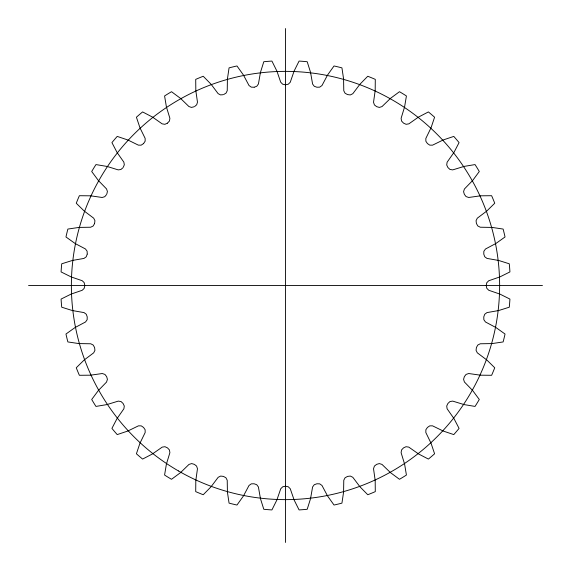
<?xml version="1.0" encoding="UTF-8"?>
<svg xmlns="http://www.w3.org/2000/svg" width="571" height="571" viewBox="0 0 571 571"><rect width="100%" height="100%" fill="white"/><g stroke="black" fill="none" stroke-linecap="round" stroke-linejoin="round"><path stroke-width="0.86" d="M84.758 285.907L84.144 288.426L82.195 290.296L71.211 294.044L61.076 299.076A224.831 224.831 0 0 0 61.718 307.198L72.317 310.538L84.044 312.601L86.285 314.271L87.227 316.905L87.149 319.703L85.529 321.98L75.015 327.568L65.965 334.021A224.831 224.831 0 0 0 67.87 341.936L78.855 343.578L90.76 343.778L93.237 345.077L94.586 347.532L94.936 350.308L93.701 352.814L84.187 359.98L76.257 367.767A224.831 224.831 0 0 0 79.376 375.29L90.482 375.19L102.28 373.527L104.928 374.419L106.641 376.632L107.427 379.322L106.534 382.078L98.448 390.4L91.703 399.486A224.831 224.831 0 0 0 95.957 406.424L106.92 404.589L118.304 401.106L121.059 401.57L123.1 403.49L124.292 406.024L123.886 408.786L117.055 418.543L111.923 428.393A224.831 224.831 0 0 0 117.212 434.588L127.747 431.062L138.446 425.838L141.244 425.866L143.557 427.443L145.134 429.756L145.162 432.554L139.938 443.253L136.412 453.788A224.831 224.831 0 0 0 142.607 459.077L152.457 453.945L162.214 447.114L164.976 446.708L167.51 447.9L169.43 449.941L169.894 452.696L166.411 464.08L164.576 475.043A224.831 224.831 0 0 0 171.514 479.297L180.45 472.688L189.008 464.409L191.678 463.573L194.368 464.359L196.581 466.072L197.473 468.72L195.81 480.518L195.71 491.624A224.831 224.831 0 0 0 203.233 494.743L211.02 486.813L218.186 477.299L220.691 476.064L223.468 476.414L225.923 477.763L227.222 480.24L227.422 492.145L229.064 503.13A224.831 224.831 0 0 0 236.979 505.035L243.432 495.985L249.02 485.471L251.297 483.851L254.095 483.773L256.729 484.715L258.399 486.956L260.462 498.683L263.802 509.282A224.831 224.831 0 0 0 271.924 509.924L276.878 499.975L280.754 488.719L282.752 486.763L285.5 486.242L288.248 486.763L290.246 488.719L294.122 499.975L299.076 509.924A224.831 224.831 0 0 0 307.198 509.282L310.538 498.683L312.601 486.956L314.271 484.715L316.905 483.773L319.703 483.851L321.98 485.471L327.568 495.985L334.021 505.035A224.831 224.831 0 0 0 341.936 503.13L343.578 492.145L343.778 480.24L345.077 477.763L347.532 476.414L350.308 476.064L352.814 477.299L359.98 486.813L367.767 494.743A224.831 224.831 0 0 0 375.29 491.624L375.19 480.518L373.527 468.72L374.419 466.072L376.632 464.359L379.322 463.573L381.992 464.409L390.55 472.688L399.486 479.297A224.831 224.831 0 0 0 406.424 475.043L404.589 464.08L401.106 452.696L401.57 449.941L403.49 447.9L406.024 446.708L408.786 447.114L418.543 453.945L428.393 459.077A224.831 224.831 0 0 0 434.588 453.788L431.062 443.253L425.838 432.554L425.866 429.756L427.443 427.443L429.756 425.866L432.554 425.838L443.253 431.062L453.788 434.588A224.831 224.831 0 0 0 459.077 428.393L453.945 418.543L447.114 408.786L446.708 406.024L447.9 403.49L449.941 401.57L452.696 401.106L464.08 404.589L475.043 406.424A224.831 224.831 0 0 0 479.297 399.486L472.688 390.55L464.409 381.992L463.573 379.322L464.359 376.632L466.072 374.419L468.72 373.527L480.518 375.19L491.624 375.29A224.831 224.831 0 0 0 494.743 367.767L486.813 359.98L477.299 352.814L476.064 350.308L476.414 347.532L477.763 345.077L480.24 343.778L492.145 343.578L503.13 341.936A224.831 224.831 0 0 0 505.035 334.021L495.985 327.568L485.471 321.98L483.851 319.703L483.773 316.905L484.715 314.271L486.956 312.601L498.683 310.538L509.282 307.198A224.831 224.831 0 0 0 509.924 299.076L499.975 294.122L488.719 290.246L486.763 288.248L486.242 285.5L486.763 282.752L488.719 280.754L499.975 276.878L509.924 271.924A224.831 224.831 0 0 0 509.282 263.802L498.683 260.462L486.956 258.399L484.715 256.729L483.773 254.095L483.851 251.297L485.471 249.02L495.985 243.432L505.035 236.979A224.831 224.831 0 0 0 503.13 229.064L492.145 227.422L480.24 227.222L477.763 225.923L476.414 223.468L476.064 220.691L477.299 218.186L486.813 211.02L494.743 203.233A224.831 224.831 0 0 0 491.624 195.71L480.518 195.81L468.72 197.473L466.072 196.581L464.359 194.368L463.573 191.678L464.409 189.008L472.688 180.45L479.297 171.514A224.831 224.831 0 0 0 475.043 164.576L464.08 166.411L452.696 169.894L449.941 169.43L447.9 167.51L446.708 164.976L447.114 162.214L453.945 152.457L459.077 142.607A224.831 224.831 0 0 0 453.788 136.412L443.253 139.938L432.554 145.162L429.756 145.134L427.443 143.557L425.866 141.244L425.838 138.446L431.062 127.747L434.588 117.212A224.831 224.831 0 0 0 428.393 111.923L418.372 117.155L408.879 123.843L406.124 124.307L403.576 123.158L401.57 121.059L401.106 118.304L404.589 106.92L406.424 95.957A224.831 224.831 0 0 0 399.486 91.703L390.55 98.312L381.992 106.591L379.322 107.427L376.632 106.641L374.419 104.928L373.527 102.28L375.19 90.482L375.29 79.376A224.831 224.831 0 0 0 367.767 76.257L359.98 84.187L352.814 93.701L350.308 94.936L347.532 94.586L345.077 93.237L343.778 90.76L343.578 78.855L341.936 67.87A224.831 224.831 0 0 0 334.021 65.965L327.568 75.015L321.98 85.529L319.703 87.149L316.905 87.227L314.271 86.285L312.601 84.044L310.538 72.317L307.198 61.718A224.831 224.831 0 0 0 299.076 61.076L294.122 71.025L290.246 82.281L288.248 84.237L285.5 84.758M87.249 253.995L87.113 251.204L85.45 248.956L75.186 243.539L65.965 236.979A224.831 224.831 0 0 1 67.87 229.064L79.055 227.408L90.661 227.237L93.166 225.995L94.522 223.661M87.213 254.195L86.228 256.814L83.951 258.435L72.51 260.419L61.718 263.802A224.831 224.831 0 0 0 61.076 271.924L71.211 276.956L82.195 280.704L84.144 282.574L84.758 285.193M94.586 223.468L94.936 220.691L93.701 218.186L84.187 211.02L76.257 203.233A224.831 224.831 0 0 1 79.376 195.71L90.689 195.824L102.173 197.48L104.757 196.695L106.499 194.632M106.82 194.004L107.419 191.478L106.534 188.922L98.448 180.6L91.703 171.514A224.831 224.831 0 0 1 95.957 164.576L107.112 166.454L118.204 169.887L120.874 169.516L122.858 167.831M123.272 167.26L124.321 164.776L123.843 162.121L117.155 152.628L111.923 142.607A224.831 224.831 0 0 1 117.212 136.412L127.933 140.016L138.346 145.134L141.144 145.162L143.485 143.628M143.628 143.485L145.162 141.144L145.134 138.346L140.016 127.933L136.412 117.212A224.831 224.831 0 0 1 142.607 111.923L152.628 117.155L162.121 123.843L164.876 124.307L167.346 123.215M167.424 123.158L169.43 121.059L169.894 118.304L166.411 106.92L164.576 95.957A224.831 224.831 0 0 1 171.514 91.703L180.6 98.448L188.922 106.534L191.478 107.419L194.097 106.777M194.725 106.456L196.695 104.757L197.48 102.173L195.824 90.689L195.71 79.376A224.831 224.831 0 0 1 203.233 76.257L211.156 84.337L218.115 93.63L220.492 94.9L223.083 94.707M223.753 94.493L226.059 93.094L227.237 90.661L227.408 79.055L229.064 67.87A224.831 224.831 0 0 1 236.979 65.965L243.432 75.015L249.02 85.529L251.297 87.149L254.095 87.227M254.295 87.199L256.814 86.228L258.435 83.951L260.419 72.51L263.802 61.718A224.831 224.831 0 0 1 271.924 61.076L276.956 71.211L280.704 82.195L282.659 84.194L285.3 84.758M28.55 285.5L542.45 285.5M285.5 28.55L285.5 542.45M178.438 470.939A214.125 214.125 0 0 0 499.625 285.5A214.125 214.125 0 0 0 178.438 100.061A214.125 214.125 0 0 0 178.438 470.939"/></g></svg>
